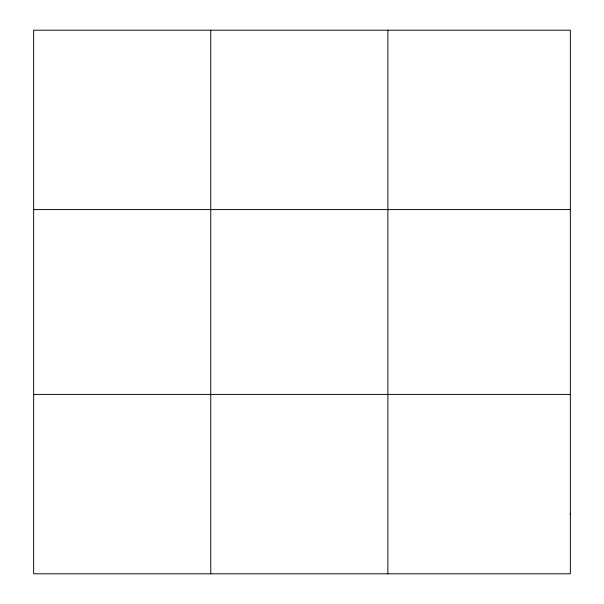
<?xml version="1.0" encoding="UTF-8"?>
<svg xmlns="http://www.w3.org/2000/svg" width="604" height="604" viewBox="0 0 604 604"><rect width="100%" height="100%" fill="white"/><g stroke="black" fill="none" stroke-linecap="round" stroke-linejoin="round"><path stroke-width="0.91" d="M210.758 30.2L210.758 573.8M387.874 30.2L387.874 573.8M33.65 209.588L570.35 209.588M33.65 394.412L570.35 394.412M570.35 514.004L570.35 573.8L33.65 573.8L33.65 30.2L570.35 30.2L570.35 514.004"/></g></svg>
